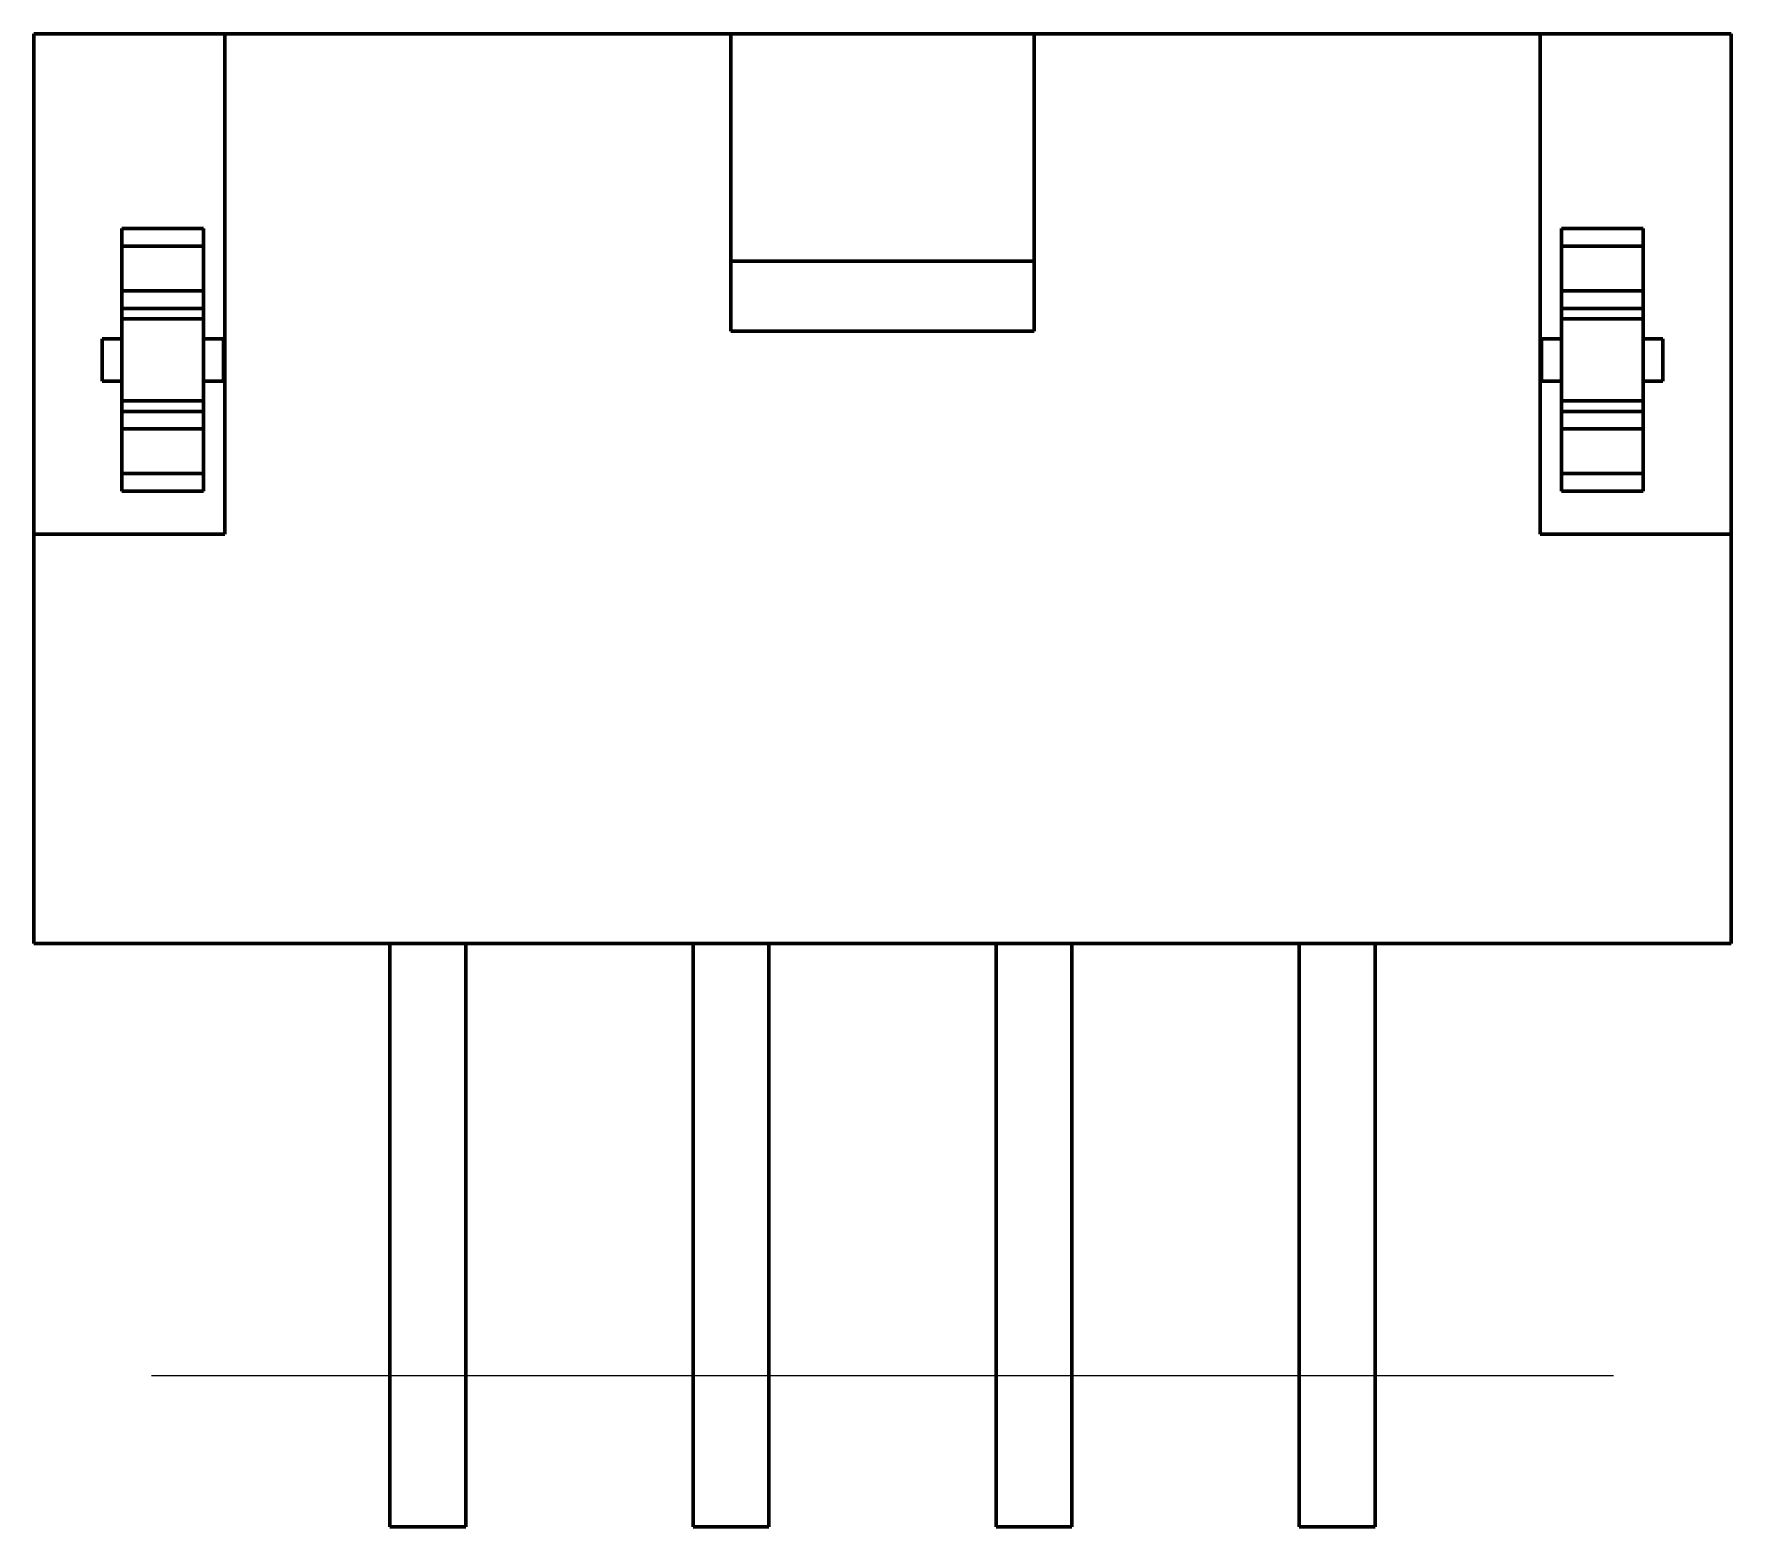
# Model space of a CAD drawing. Header units: millimetres. Extents: x -7.1 to 7.1, y -4.9 to 7.6.
import ezdxf

# ---------------------------------------------------------------- set-up
doc = ezdxf.new("R2010")
doc.units = ezdxf.units.MM
doc.linetypes.add('K5LT_AXLED', pattern=[12, 7.5, -1.5, 1.5, -1.5])
doc.linetypes.add('K5LT_BASIC', pattern=[0])

msp = doc.modelspace()

# ---------------------------------------------------------------- linework, layer by layer
at = {"color": 150, "linetype": 'K5LT_BASIC', "lineweight": 60, "true_color": 0x0080ff}
for p, q in [((-7.112, 3.429), (-7.112, 7.62)), ((-5.512, 7.62), (-7.112, 7.62)), ((-5.512, 7.62), (-5.512, 3.429)), ((-5.512, 7.62), (-1.27, 7.62)), ((-1.27, 7.62), (-1.27, 5.715)), ((1.27, 7.62), (-1.27, 7.62)), ((1.27, 7.62), (1.27, 5.715)), ((1.27, 7.62), (5.512, 7.62)), ((7.112, 7.62), (5.512, 7.62)), ((5.512, 3.429), (5.512, 7.62)), ((7.112, 3.429), (7.112, 7.62)), ((-5.69, 5.989), (-6.375, 5.989)), ((-6.375, 5.989), (-6.375, 5.067)), ((-5.69, 5.989), (-5.69, 5.067)), ((6.375, 5.989), (5.69, 5.989)), ((5.69, 5.989), (5.69, 5.067)), ((6.375, 5.989), (6.375, 5.067)), ((-5.69, 5.842), (-6.375, 5.842)), ((6.375, 5.842), (5.69, 5.842)), ((1.27, 5.715), (-1.27, 5.715)), ((-1.27, 5.715), (-1.27, 5.131)), ((1.27, 5.715), (1.27, 5.131)), ((-5.69, 5.468), (-6.375, 5.468)), ((6.375, 5.468), (5.69, 5.468)), ((-5.69, 5.321), (-6.375, 5.321)), ((6.375, 5.321), (5.69, 5.321)), ((-5.69, 5.232), (-6.375, 5.232)), ((1.27, 5.131), (-1.27, 5.131)), ((6.375, 5.232), (5.69, 5.232)), ((-6.54, 4.712), (-6.54, 5.067)), ((-6.54, 5.067), (-6.375, 5.067)), ((-6.375, 5.067), (-6.375, 4.712)), ((-5.69, 5.067), (-5.69, 4.712)), ((-5.69, 5.067), (-5.524, 5.067)), ((-5.524, 5.067), (-5.524, 4.712)), ((5.524, 5.067), (5.69, 5.067)), ((5.524, 4.712), (5.524, 5.067)), ((5.69, 5.067), (5.69, 4.712)), ((6.375, 5.067), (6.375, 4.712)), ((6.375, 5.067), (6.54, 5.067)), ((6.54, 5.067), (6.54, 4.712)), ((-6.375, 4.712), (-6.54, 4.712)), ((-6.375, 4.712), (-6.375, 3.79)), ((-5.524, 4.712), (-5.69, 4.712)), ((-5.69, 4.712), (-5.69, 3.79)), ((5.69, 4.712), (5.524, 4.712)), ((5.69, 4.712), (5.69, 3.79)), ((6.375, 4.712), (6.375, 3.79)), ((6.54, 4.712), (6.375, 4.712)), ((-5.69, 4.547), (-6.375, 4.547)), ((-5.69, 4.458), (-6.375, 4.458)), ((6.375, 4.547), (5.69, 4.547)), ((6.375, 4.458), (5.69, 4.458)), ((-5.69, 4.311), (-6.375, 4.311)), ((6.375, 4.311), (5.69, 4.311)), ((-5.69, 3.937), (-6.375, 3.937)), ((6.375, 3.937), (5.69, 3.937)), ((-5.69, 3.79), (-6.375, 3.79)), ((6.375, 3.79), (5.69, 3.79)), ((-7.112, 3.429), (-7.112, 0)), ((-7.112, 3.429), (-5.512, 3.429)), ((5.512, 3.429), (7.112, 3.429)), ((7.112, 3.429), (7.112, 0)), ((-7.112, 0), (7.112, 0)), ((-4.128, 0), (-4.128, -3.62)), ((-3.493, 0), (-3.493, -3.62)), ((-1.587, -3.62), (-1.587, 0)), ((-0.953, 0), (-0.953, -3.62)), ((0.952, -3.62), (0.952, 0)), ((1.587, 0), (1.587, -3.62)), ((3.493, -3.62), (3.493, 0)), ((4.128, 0), (4.128, -3.62)), ((-4.128, -3.62), (-4.128, -4.889)), ((-3.493, -3.62), (-3.493, -4.889)), ((-1.587, -4.889), (-1.587, -3.62)), ((-0.953, -3.62), (-0.953, -4.889)), ((0.952, -4.889), (0.952, -3.62)), ((1.587, -3.62), (1.587, -4.889)), ((3.493, -4.889), (3.493, -3.62)), ((4.128, -3.62), (4.128, -4.889)), ((-3.493, -4.889), (-4.128, -4.889)), ((-0.953, -4.889), (-1.587, -4.889)), ((1.587, -4.889), (0.952, -4.889)), ((4.128, -4.889), (3.493, -4.889))]:
    msp.add_line(p, q, dxfattribs=at)
at = {"color": 30, "linetype": 'K5LT_AXLED', "lineweight": 18, "true_color": 0xff8000}
for p, q in [((-6.128, -3.62), (-1.492, -3.62)), ((-3.587, -3.62), (1.048, -3.62)), ((-1.047, -3.62), (3.587, -3.62)), ((1.492, -3.62), (6.128, -3.62))]:
    msp.add_line(p, q, dxfattribs=at)

doc.saveas('drawing.dxf')
